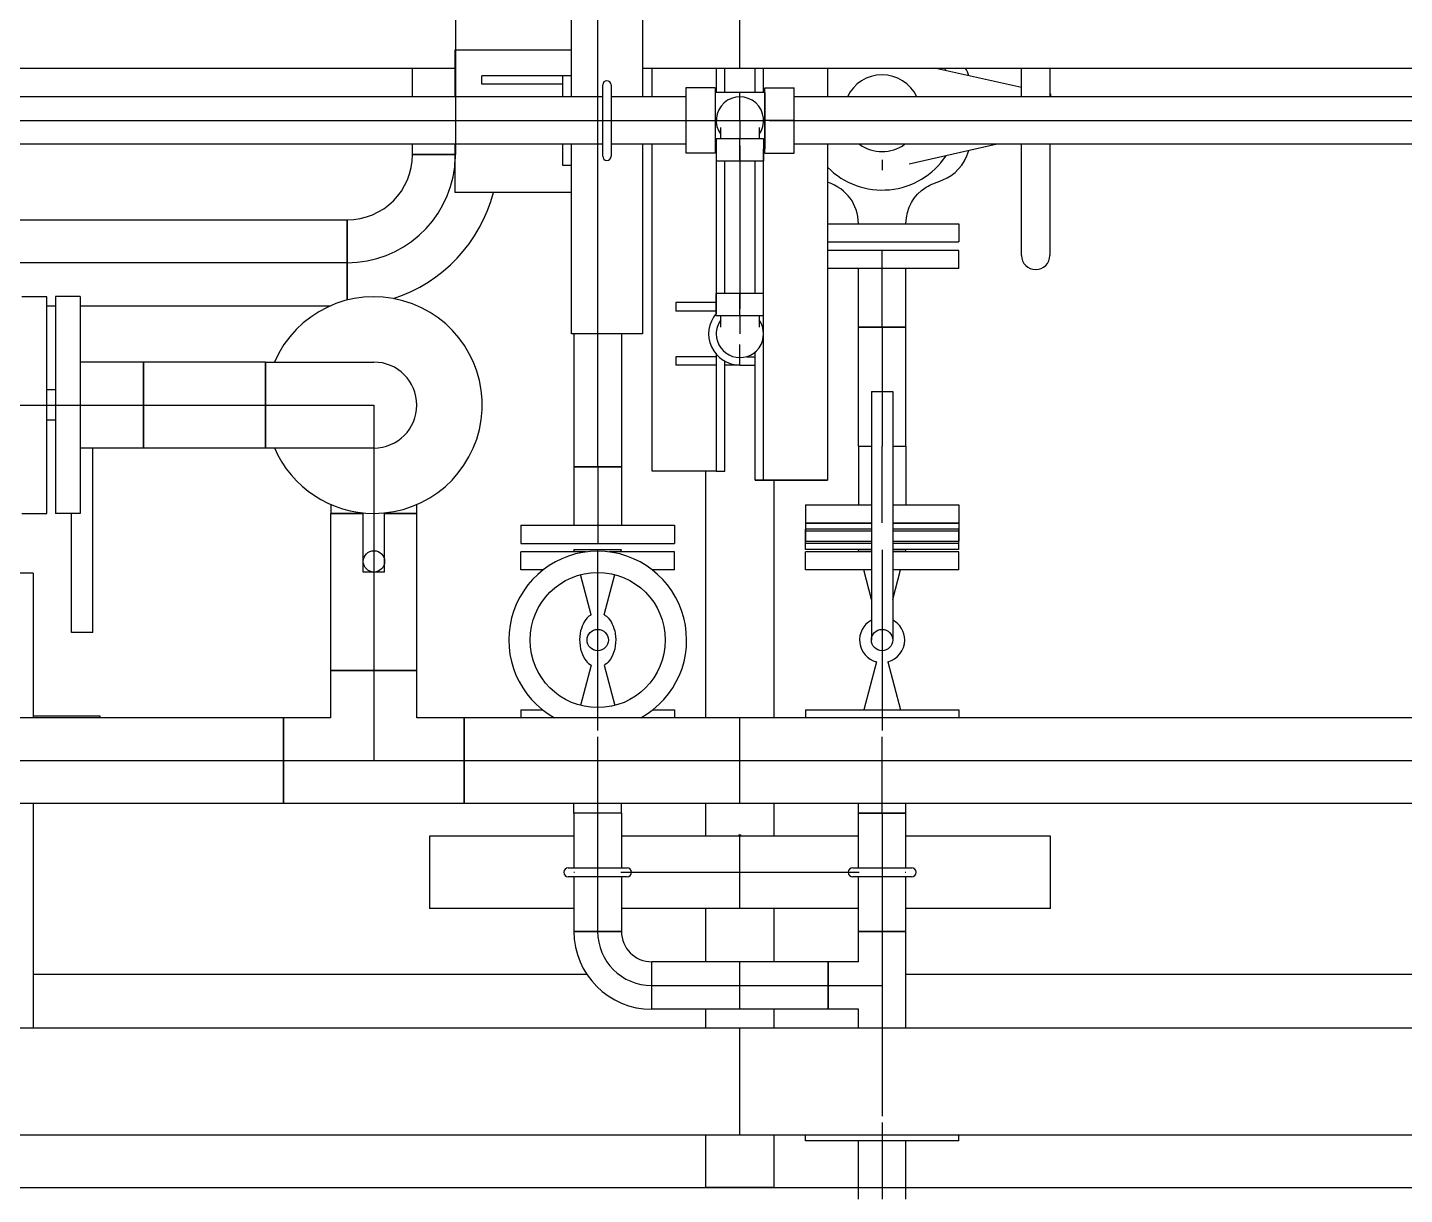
# Model space of a CAD drawing. Header units: inches. Extents: x 517790 to 538444, y 301815 to 302461.
# Drawn here: x 517887.718 to 517888.719, y 302345.551 to 302346.398 of the extents above; entities that cross this region are included whole.
import ezdxf

# ---------------------------------------------------------------- set-up
doc = ezdxf.new("R2010")
doc.units = ezdxf.units.IN
doc.header["$MEASUREMENT"] = 0
doc.layers.add('Layout', color=6, linetype='Continuous', lineweight=15)
doc.layers.add('硅胶总平面底图 工艺装置区', color=253, linetype='Continuous')

msp = doc.modelspace()

# ---------------------------------------------------------------- linework, layer by layer
at = {"layer": 'Layout', "color": 9, "lineweight": -3}
msp.add_arc((517885.3168, 302344.7463), 11.9999, 0, 86.22389, dxfattribs=at)
at = {"layer": '硅胶总平面底图 工艺装置区', "color": 253, "linetype": 'Continuous', "lineweight": -3}
for p, q in [((517888.1134, 302346.3479), (517888.1134, 302346.4857)), ((517888.1325, 302346.1757), (517888.1325, 302346.4857)), ((517888.165, 302346.4857), (517888.165, 302346.3479)), ((517888.0291, 302346.45), (517888.0291, 302346.3061)), ((517888.2358, 302346.3688), (517888.2358, 302346.4079)), ((517888.0286, 302346.3818), (517888.0286, 302346.3479)), ((517888.1134, 302346.3818), (517888.0286, 302346.3818)), ((517886.615, 302346.3688), (517888.0286, 302346.3688)), ((517887.998, 302346.3479), (517887.998, 302346.3688)), ((517888.1072, 302346.3632), (517888.0483, 302346.3632)), ((517888.0483, 302346.357), (517888.0483, 302346.3632)), ((517888.1072, 302346.3479), (517888.1072, 302346.3632)), ((517888.1072, 302346.357), (517888.1072, 302346.3632)), ((517888.1134, 302346.3632), (517888.1072, 302346.3632)), ((517888.1134, 302346.3479), (517888.1134, 302346.3632)), ((517888.165, 302346.3688), (517889.1848, 302346.3688)), ((517888.1721, 302346.3479), (517888.1721, 302346.3688)), ((517888.1721, 302346.3479), (517888.1721, 302346.3688)), ((517888.2186, 302346.3688), (517888.2186, 302346.3511)), ((517888.2186, 302346.3688), (517888.2186, 302346.3511)), ((517888.2248, 302346.3511), (517888.2248, 302346.3688)), ((517888.2248, 302346.3511), (517888.2248, 302346.3688)), ((517888.2468, 302346.3511), (517888.2468, 302346.3688)), ((517888.2468, 302346.3511), (517888.2468, 302346.3688)), ((517888.253, 302346.3511), (517888.253, 302346.3688)), ((517888.253, 302346.3511), (517888.253, 302346.3688)), ((517888.2995, 302346.3688), (517888.2995, 302346.3479)), ((517888.2995, 302346.3688), (517888.2995, 302346.3479)), ((517888.4404, 302346.3546), (517888.3771, 302346.3688)), ((517888.4404, 302346.3479), (517888.4404, 302346.3688)), ((517888.461, 302346.3688), (517888.461, 302346.3479)), ((517888.1072, 302346.357), (517888.0483, 302346.357)), ((517888.1361, 302346.3048), (517888.1361, 302346.3565)), ((517888.1423, 302346.3565), (517888.1423, 302346.3048)), ((517888.1964, 302346.3544), (517888.1964, 302346.3307)), ((517888.2178, 302346.3544), (517888.1964, 302346.3544)), ((517888.2178, 302346.3544), (517888.2178, 302346.3307)), ((517888.2539, 302346.3307), (517888.2539, 302346.3544)), ((517888.2539, 302346.3544), (517888.2752, 302346.3544)), ((517888.2752, 302346.3307), (517888.2752, 302346.3544)), ((517888.1361, 302346.3479), (517886.5923, 302346.3479)), ((517888.1964, 302346.3479), (517888.1423, 302346.3479)), ((517888.2538, 302346.3511), (517888.2178, 302346.3511)), ((517888.2358, 302346.3307), (517888.2358, 302346.3511)), ((517888.2538, 302346.3511), (517888.2538, 302346.3307)), ((517889.2075, 302346.3479), (517888.2752, 302346.3479)), ((517888.4618, 302346.3498), (517888.461, 302346.35)), ((517888.4618, 302346.3479), (517888.4618, 302346.3498)), ((517886.5923, 302346.3307), (517888.1361, 302346.3307)), ((517888.1361, 302346.3307), (517888.1423, 302346.3307)), ((517888.1423, 302346.3307), (517888.1964, 302346.3307)), ((517888.1964, 302346.3307), (517888.2145, 302346.3307)), ((517888.1964, 302346.3307), (517888.2145, 302346.3307)), ((517888.1964, 302346.3307), (517888.1964, 302346.3069)), ((517888.2145, 302346.3307), (517888.2178, 302346.3307)), ((517888.2178, 302346.3307), (517888.2186, 302346.3307)), ((517888.2178, 302346.3307), (517888.2178, 302346.3069)), ((517888.2186, 302346.3307), (517888.253, 302346.3307)), ((517888.2219, 302346.3177), (517888.2219, 302346.3257)), ((517888.2358, 302346.3307), (517888.2358, 302346.3177)), ((517888.2497, 302346.3257), (517888.2497, 302346.3177)), ((517888.253, 302346.3307), (517888.2538, 302346.3307)), ((517888.2539, 302346.3307), (517888.2538, 302346.3307)), ((517888.2538, 302346.3307), (517888.2538, 302346.3102)), ((517888.2571, 302346.3307), (517888.2539, 302346.3307)), ((517888.2539, 302346.3069), (517888.2539, 302346.3307)), ((517888.2752, 302346.3307), (517888.2571, 302346.3307)), ((517888.2571, 302346.3307), (517888.2752, 302346.3307)), ((517888.2752, 302346.3069), (517888.2752, 302346.3307)), ((517888.2752, 302346.3307), (517889.2075, 302346.3307)), ((517888.1361, 302346.3134), (517886.5923, 302346.3134)), ((517887.998, 302346.3061), (517887.998, 302346.3134)), ((517888.0286, 302346.3134), (517888.0286, 302346.2785)), ((517888.1072, 302346.2981), (517888.1072, 302346.3134)), ((517888.1134, 302346.2981), (517888.1134, 302346.3134)), ((517888.1134, 302346.1757), (517888.1134, 302346.3134)), ((517888.1964, 302346.3134), (517888.1423, 302346.3134)), ((517888.165, 302346.3134), (517888.165, 302346.1757)), ((517888.1721, 302346.0759), (517888.1721, 302346.3134)), ((517888.1721, 302346.0759), (517888.1721, 302346.3134)), ((517888.2186, 302346.3177), (517888.253, 302346.3177)), ((517888.2186, 302346.3177), (517888.2186, 302346.3013)), ((517888.2358, 302346.3126), (517888.2358, 302346.3177)), ((517888.2358, 302346.3177), (517888.2358, 302346.3177)), ((517888.2358, 302346.3013), (517888.2358, 302346.3126)), ((517888.2358, 302346.3126), (517888.2358, 302346.3013)), ((517888.253, 302346.3177), (517888.253, 302346.3013)), ((517889.2075, 302346.3134), (517888.2752, 302346.3134)), ((517888.2995, 302346.3134), (517888.2995, 302346.0695)), ((517888.2995, 302346.3134), (517888.2995, 302346.0695)), ((517888.4226, 302346.3134), (517888.3588, 302346.2991)), ((517888.4404, 302346.2327), (517888.4404, 302346.3134)), ((517888.461, 302346.3134), (517888.461, 302346.2327)), ((517887.998, 302346.3061), (517888.0286, 302346.3061)), ((517888.0286, 302346.3061), (517887.998, 302346.3061)), ((517888.0291, 302346.3061), (517888.0291, 302346.3061)), ((517888.0291, 302346.3061), (517888.0291, 302346.3061)), ((517888.2178, 302346.3069), (517888.1964, 302346.3069)), ((517888.2186, 302346.3102), (517888.2178, 302346.3102)), ((517888.2186, 302346.3102), (517888.2186, 302346.1905)), ((517888.2186, 302346.3102), (517888.2186, 302346.1905)), ((517888.253, 302346.0695), (517888.253, 302346.3102)), ((517888.253, 302346.0695), (517888.253, 302346.3102)), ((517888.2538, 302346.3102), (517888.253, 302346.3102)), ((517888.2539, 302346.3069), (517888.2752, 302346.3069)), ((517888.3391, 302346.3022), (517888.3391, 302346.2947)), ((517888.1134, 302346.2981), (517888.1072, 302346.2981)), ((517888.2186, 302346.3013), (517888.253, 302346.3013)), ((517888.2248, 302346.2051), (517888.2248, 302346.3013)), ((517888.2358, 302346.3013), (517888.2358, 302346.2051)), ((517888.2468, 302346.2051), (517888.2468, 302346.3013)), ((517888.1134, 302346.2785), (517888.0286, 302346.2785)), ((517886.6274, 302346.2585), (517887.9504, 302346.2585)), ((517887.9504, 302346.2003), (517887.9504, 302346.2585)), ((517887.9504, 302346.2585), (517887.9504, 302346.2003)), ((517888.2995, 302346.2556), (517888.3391, 302346.2556)), ((517888.3391, 302346.2556), (517888.3949, 302346.2556)), ((517888.3949, 302346.2556), (517888.3949, 302346.2425)), ((517888.2995, 302346.2425), (517888.3391, 302346.2425)), ((517888.3391, 302346.2425), (517888.3949, 302346.2425)), ((517888.3391, 302346.2363), (517888.2995, 302346.2363)), ((517888.3391, 302346.1806), (517888.3391, 302346.2363)), ((517888.3949, 302346.2363), (517888.3391, 302346.2363)), ((517888.3949, 302346.2231), (517888.3949, 302346.2363)), ((517887.9504, 302346.2273), (517887.5454, 302346.2273)), ((517887.9504, 302346.2273), (517887.9504, 302346.2273)), ((517887.9504, 302346.2273), (517887.9504, 302346.2273)), ((517888.3391, 302346.2231), (517888.2995, 302346.2231)), ((517888.3219, 302346.1806), (517888.3219, 302346.2231)), ((517888.3949, 302346.2231), (517888.3391, 302346.2231)), ((517888.3564, 302346.1806), (517888.3564, 302346.2231)), ((517887.7142, 302346.2028), (517887.7323, 302346.2028)), ((517887.7385, 302346.2028), (517887.7385, 302346.124)), ((517887.7566, 302346.2028), (517887.7385, 302346.2028)), ((517887.7566, 302346.2028), (517887.7566, 302346.124)), ((517888.253, 302346.2051), (517888.2186, 302346.2051)), ((517888.2186, 302346.1887), (517888.2186, 302346.2051)), ((517888.2358, 302346.2051), (517888.2358, 302346.1938)), ((517888.2358, 302346.1938), (517888.2358, 302346.2051)), ((517888.253, 302346.1887), (517888.253, 302346.2051)), ((517887.7323, 302346.1962), (517887.7385, 302346.1962)), ((517887.7566, 302346.1962), (517887.9384, 302346.1962)), ((517888.1893, 302346.1984), (517888.1893, 302346.1922)), ((517888.2186, 302346.1984), (517888.1893, 302346.1984)), ((517888.2186, 302346.1922), (517888.1893, 302346.1922)), ((517888.2358, 302346.1887), (517888.2358, 302346.1938)), ((517888.253, 302346.1887), (517888.2186, 302346.1887)), ((517888.2219, 302346.1807), (517888.2219, 302346.1887)), ((517888.2358, 302346.1887), (517888.2358, 302346.1887)), ((517888.2358, 302346.1887), (517888.2358, 302346.1757)), ((517888.2497, 302346.1887), (517888.2497, 302346.1807)), ((517888.165, 302346.1757), (517888.1134, 302346.1757)), ((517888.1152, 302346.1757), (517888.1152, 302346.0792)), ((517888.1325, 302346.0792), (517888.1325, 302346.1757)), ((517888.1497, 302346.1757), (517888.1497, 302346.0792)), ((517888.3391, 302346.1806), (517888.3219, 302346.1806)), ((517888.3219, 302346.1806), (517888.3564, 302346.1806)), ((517888.3219, 302346.0941), (517888.3219, 302346.1806)), ((517888.3564, 302346.1806), (517888.3391, 302346.1806)), ((517888.3391, 302346.1806), (517888.3391, 302346.1338)), ((517888.3564, 302346.0941), (517888.3564, 302346.1806)), ((517888.2358, 302346.1591), (517888.2358, 302346.1679)), ((517888.2468, 302346.0695), (517888.2468, 302346.1625)), ((517888.2468, 302346.0695), (517888.2468, 302346.1625)), ((517887.8025, 302346.1552), (517887.7566, 302346.1552)), ((517887.8025, 302346.0928), (517887.8025, 302346.1552)), ((517887.8911, 302346.1552), (517887.8025, 302346.1552)), ((517887.8025, 302346.1552), (517887.8025, 302346.124)), ((517887.8911, 302346.1552), (517887.8911, 302346.0928)), ((517887.8911, 302346.1552), (517887.9699, 302346.1552)), ((517887.8911, 302346.0928), (517887.8911, 302346.1552)), ((517888.1893, 302346.1591), (517888.1893, 302346.1529)), ((517888.2186, 302346.1591), (517888.1893, 302346.1591)), ((517888.2186, 302346.1529), (517888.1893, 302346.1529)), ((517888.2186, 302346.1608), (517888.2186, 302346.0759)), ((517888.2186, 302346.1608), (517888.2186, 302346.0759)), ((517888.2248, 302346.0759), (517888.2248, 302346.1558)), ((517888.2248, 302346.0759), (517888.2248, 302346.1558)), ((517888.2358, 302346.1529), (517888.2248, 302346.1529)), ((517888.2358, 302346.156), (517888.2358, 302346.1585)), ((517888.2358, 302346.1529), (517888.2358, 302346.156)), ((517888.2358, 302346.1529), (517888.2468, 302346.1529)), ((517888.2405, 302346.1591), (517888.2468, 302346.1591)), ((517887.7385, 302346.135), (517887.7323, 302346.135)), ((517888.3314, 302346.1338), (517888.3391, 302346.1338)), ((517888.3314, 302346.1338), (517888.3314, 302345.9533)), ((517888.3391, 302346.1338), (517888.3391, 302346.0941)), ((517888.3391, 302346.1338), (517888.3469, 302346.1338)), ((517888.3469, 302346.1338), (517888.3469, 302345.9533)), ((517887.6554, 302346.124), (517887.7385, 302346.124)), ((517887.7385, 302346.124), (517887.8025, 302346.124)), ((517887.7385, 302346.124), (517887.7385, 302346.0453)), ((517887.7566, 302346.124), (517887.7566, 302346.0453)), ((517887.8025, 302346.124), (517887.8911, 302346.124)), ((517887.8025, 302346.124), (517887.8025, 302346.0928)), ((517887.8911, 302346.124), (517887.8911, 302346.124)), ((517887.8911, 302346.124), (517887.8911, 302346.124)), ((517887.8911, 302346.124), (517887.9699, 302346.124)), ((517887.9699, 302346.124), (517887.9699, 302346.0453)), ((517887.7385, 302346.113), (517887.7323, 302346.113)), ((517887.8025, 302346.0928), (517887.7566, 302346.0928)), ((517887.7658, 302345.9587), (517887.7658, 302346.0928)), ((517887.8911, 302346.0928), (517887.8025, 302346.0928)), ((517887.9699, 302346.0928), (517887.8911, 302346.0928)), ((517888.3219, 302346.0941), (517888.3314, 302346.0941)), ((517888.3219, 302346.0941), (517888.3314, 302346.0941)), ((517888.3219, 302346.0941), (517888.3219, 302346.0516)), ((517888.3391, 302346.0385), (517888.3391, 302346.0941)), ((517888.3469, 302346.0941), (517888.3564, 302346.0941)), ((517888.3469, 302346.0941), (517888.3564, 302346.0941)), ((517888.3564, 302346.0941), (517888.3564, 302346.0516)), ((517888.1152, 302346.0792), (517888.1325, 302346.0792)), ((517888.1152, 302346.0792), (517888.1152, 302346.0367)), ((517888.1497, 302346.0792), (517888.1152, 302346.0792)), ((517888.1325, 302346.0792), (517888.1325, 302346.0235)), ((517888.1325, 302346.0792), (517888.1497, 302346.0792)), ((517888.1497, 302346.0792), (517888.1497, 302346.0367)), ((517888.2186, 302346.0759), (517888.1721, 302346.0759)), ((517888.2186, 302346.0759), (517888.1721, 302346.0759)), ((517888.211, 302345.8969), (517888.211, 302346.0759)), ((517888.2186, 302346.0759), (517888.2248, 302346.0759)), ((517888.2186, 302346.0759), (517888.2248, 302346.0759)), ((517888.2468, 302346.0695), (517888.253, 302346.0695)), ((517888.2468, 302346.0695), (517888.253, 302346.0695)), ((517888.2995, 302346.0695), (517888.2468, 302346.0695)), ((517888.2468, 302346.0695), (517888.2995, 302346.0695)), ((517888.2606, 302345.8969), (517888.2606, 302346.0695)), ((517887.9387, 302346.0517), (517887.9387, 302346.0453)), ((517888.001, 302346.0453), (517888.001, 302346.0517)), ((517888.2834, 302346.0516), (517888.3314, 302346.0516)), ((517888.2834, 302346.0516), (517888.2834, 302346.0385)), ((517888.3469, 302346.0516), (517888.3949, 302346.0516)), ((517888.3949, 302346.0516), (517888.3949, 302346.0385)), ((517887.7142, 302346.0453), (517887.7323, 302346.0453)), ((517887.7566, 302346.0453), (517887.7385, 302346.0453)), ((517887.7503, 302345.9587), (517887.7503, 302346.0453)), ((517887.9387, 302346.0453), (517887.9621, 302346.0453)), ((517887.9387, 302345.9313), (517887.9387, 302346.0453)), ((517887.9621, 302346.0453), (517887.9387, 302346.0453)), ((517887.9621, 302346.0026), (517887.9621, 302346.0457)), ((517887.9699, 302346.0453), (517887.9699, 302346.0026)), ((517887.9699, 302346.0453), (517887.9699, 302346.0453)), ((517887.9699, 302346.0453), (517887.9699, 302346.0453)), ((517887.9776, 302346.0026), (517887.9776, 302346.0457)), ((517887.9776, 302346.0453), (517888.001, 302346.0453)), ((517888.001, 302346.0453), (517887.9776, 302346.0453)), ((517888.001, 302345.9313), (517888.001, 302346.0453)), ((517888.0767, 302346.0367), (517888.1325, 302346.0367)), ((517888.0767, 302346.0367), (517888.0767, 302346.0235)), ((517888.1325, 302346.0367), (517888.1882, 302346.0367)), ((517888.1882, 302346.0367), (517888.1882, 302346.0235)), ((517888.2834, 302346.0385), (517888.3314, 302346.0385)), ((517888.2834, 302346.0383), (517888.3314, 302346.0383)), ((517888.2834, 302346.0383), (517888.2834, 302346.0251)), ((517888.3314, 302346.0339), (517888.2834, 302346.0339)), ((517888.2834, 302346.0235), (517888.2834, 302346.0339)), ((517888.3314, 302346.0323), (517888.2834, 302346.0323)), ((517888.2834, 302346.0191), (517888.2834, 302346.0323)), ((517888.3469, 302346.0385), (517888.3949, 302346.0385)), ((517888.3469, 302346.0383), (517888.3949, 302346.0383)), ((517888.3949, 302346.0339), (517888.3469, 302346.0339)), ((517888.3949, 302346.0323), (517888.3469, 302346.0323)), ((517888.3949, 302346.0383), (517888.3949, 302346.0251)), ((517888.3949, 302346.0235), (517888.3949, 302346.0339)), ((517888.3949, 302346.0191), (517888.3949, 302346.0323)), ((517888.0767, 302346.0235), (517888.1325, 302346.0235)), ((517888.1325, 302346.0235), (517888.1882, 302346.0235)), ((517888.2834, 302346.0251), (517888.3314, 302346.0251)), ((517888.3314, 302346.0235), (517888.2834, 302346.0235)), ((517888.3469, 302346.0251), (517888.3949, 302346.0251)), ((517888.3949, 302346.0235), (517888.3469, 302346.0235)), ((517888.1241, 302346.0174), (517888.0767, 302346.0174)), ((517888.0767, 302346.0042), (517888.0767, 302346.0174)), ((517888.1325, 302346.0189), (517888.1152, 302346.0189)), ((517888.1156, 302346.0174), (517888.1152, 302346.0189)), ((517888.1325, 302345.8969), (517888.1325, 302346.0189)), ((517888.1497, 302346.0189), (517888.1325, 302346.0189)), ((517888.1882, 302346.0174), (517888.1408, 302346.0174)), ((517888.1493, 302346.0174), (517888.1497, 302346.0189)), ((517888.1882, 302346.0042), (517888.1882, 302346.0174)), ((517888.3314, 302346.0191), (517888.2834, 302346.0191)), ((517888.3314, 302346.0174), (517888.2834, 302346.0174)), ((517888.2834, 302346.0042), (517888.2834, 302346.0174)), ((517888.3314, 302346.0189), (517888.3219, 302346.0189)), ((517888.3223, 302346.0174), (517888.3219, 302346.0189)), ((517888.3391, 302346.0189), (517888.3391, 302345.8969)), ((517888.3949, 302346.0191), (517888.3469, 302346.0191)), ((517888.3564, 302346.0189), (517888.3469, 302346.0189)), ((517888.3949, 302346.0174), (517888.3469, 302346.0174)), ((517888.356, 302346.0174), (517888.3564, 302346.0189)), ((517888.3949, 302346.0042), (517888.3949, 302346.0174)), ((517887.7224, 302346.0018), (517887.6699, 302346.0018)), ((517887.7224, 302346.0018), (517887.7224, 302345.8969)), ((517887.9699, 302346.0026), (517887.9621, 302346.0026)), ((517887.9776, 302346.0026), (517887.9699, 302346.0026)), ((517887.9699, 302346.0026), (517887.9699, 302345.9313)), ((517888.0927, 302346.0042), (517888.0767, 302346.0042)), ((517888.1882, 302346.0042), (517888.1723, 302346.0042)), ((517888.3314, 302346.0042), (517888.2834, 302346.0042)), ((517888.3314, 302345.9828), (517888.3258, 302346.0042)), ((517888.3949, 302346.0042), (517888.3469, 302346.0042)), ((517888.3469, 302345.9828), (517888.3525, 302346.0042)), ((517888.1277, 302345.9716), (517888.12, 302346.0008)), ((517888.1373, 302345.9716), (517888.145, 302346.0008)), ((517887.758, 302345.9587), (517887.7503, 302345.9587)), ((517887.7658, 302345.9587), (517887.758, 302345.9587)), ((517888.001, 302345.9313), (517887.9387, 302345.9313)), ((517887.9387, 302345.8969), (517887.9387, 302345.9313)), ((517887.9387, 302345.9313), (517888.001, 302345.9313)), ((517887.9699, 302345.9313), (517887.9699, 302345.9313)), ((517887.9699, 302345.9313), (517887.9699, 302345.8657)), ((517888.001, 302345.8969), (517888.001, 302345.9313)), ((517888.1277, 302345.935), (517888.12, 302345.9058)), ((517888.1373, 302345.935), (517888.145, 302345.9058)), ((517888.335, 302345.9375), (517888.3258, 302345.9025)), ((517888.3433, 302345.9375), (517888.3525, 302345.9025)), ((517888.0767, 302345.9025), (517888.0927, 302345.9025)), ((517888.0767, 302345.9025), (517888.0767, 302345.8969)), ((517888.1723, 302345.9025), (517888.1882, 302345.9025)), ((517888.1882, 302345.9025), (517888.1882, 302345.8969)), ((517888.2834, 302345.9025), (517888.3391, 302345.9025)), ((517888.2834, 302345.9025), (517888.2834, 302345.8969)), ((517888.3391, 302345.9025), (517888.3949, 302345.9025)), ((517888.3949, 302345.9025), (517888.3949, 302345.8969)), ((517887.9042, 302345.8969), (517887.6992, 302345.8969)), ((517887.7224, 302345.8982), (517887.7708, 302345.8982)), ((517887.7708, 302345.8982), (517887.7708, 302345.8969)), ((517887.9042, 302345.8345), (517887.9042, 302345.8969)), ((517887.9043, 302345.8969), (517887.9043, 302345.8345)), ((517887.9387, 302345.8969), (517887.9043, 302345.8969)), ((517888.0355, 302345.8969), (517888.001, 302345.8969)), ((517888.0355, 302345.8969), (517888.0355, 302345.8345)), ((517888.0355, 302345.8345), (517888.0355, 302345.8969)), ((517889.2886, 302345.8969), (517888.0355, 302345.8969)), ((517888.1325, 302345.8877), (517888.1325, 302345.8969)), ((517888.2358, 302345.8345), (517888.2358, 302345.8969)), ((517888.3391, 302345.8969), (517888.3391, 302345.8877)), ((517888.1325, 302345.8345), (517888.1325, 302345.8831)), ((517888.3391, 302345.8345), (517888.3391, 302345.8831)), ((517887.6992, 302345.8657), (517887.9042, 302345.8657)), ((517887.9042, 302345.8657), (517887.9043, 302345.8657)), ((517887.9043, 302345.8657), (517888.0355, 302345.8657)), ((517888.0355, 302345.8657), (517888.0355, 302345.8657)), ((517888.0355, 302345.8657), (517888.0355, 302345.8657)), ((517888.0355, 302345.8657), (517889.2886, 302345.8657)), ((517887.9042, 302345.8345), (517887.6992, 302345.8345)), ((517887.7224, 302345.8345), (517887.7224, 302345.6715)), ((517888.0355, 302345.8345), (517887.9043, 302345.8345)), ((517889.2886, 302345.8345), (517888.0355, 302345.8345)), ((517888.1152, 302345.8275), (517888.1152, 302345.8345)), ((517888.1325, 302345.8275), (517888.1325, 302345.8345)), ((517888.1497, 302345.8275), (517888.1497, 302345.8345)), ((517888.211, 302345.8108), (517888.211, 302345.8345)), ((517888.2606, 302345.8108), (517888.2606, 302345.8345)), ((517888.3219, 302345.8275), (517888.3219, 302345.8345)), ((517888.3391, 302345.8275), (517888.3391, 302345.8345)), ((517888.3564, 302345.8275), (517888.3564, 302345.8345)), ((517888.1325, 302345.8275), (517888.1152, 302345.8275)), ((517888.1497, 302345.8275), (517888.1152, 302345.8275)), ((517888.1152, 302345.8275), (517888.1152, 302345.7879)), ((517888.1497, 302345.8275), (517888.1325, 302345.8275)), ((517888.1325, 302345.7879), (517888.1325, 302345.8275)), ((517888.1497, 302345.8275), (517888.1497, 302345.7879)), ((517888.3219, 302345.8275), (517888.3564, 302345.8275)), ((517888.3219, 302345.7879), (517888.3219, 302345.8275)), ((517888.3391, 302345.8275), (517888.3219, 302345.8275)), ((517888.3391, 302345.8275), (517888.3391, 302345.7879)), ((517888.3564, 302345.8275), (517888.3391, 302345.8275)), ((517888.3564, 302345.7879), (517888.3564, 302345.8275)), ((517888.2358, 302345.7583), (517888.2358, 302345.8119)), ((517888.0102, 302345.8108), (517888.0102, 302345.7583)), ((517888.1152, 302345.8108), (517888.0102, 302345.8108)), ((517888.3219, 302345.8108), (517888.1497, 302345.8108)), ((517888.4614, 302345.8108), (517888.3564, 302345.8108)), ((517888.4614, 302345.7583), (517888.4614, 302345.8108)), ((517888.1111, 302345.7879), (517888.1538, 302345.7879)), ((517888.1538, 302345.7813), (517888.1111, 302345.7813)), ((517888.1152, 302345.7846), (517888.1157, 302345.7846)), ((517888.1152, 302345.7846), (517888.1157, 302345.7846)), ((517888.1152, 302345.7813), (517888.1152, 302345.7417)), ((517888.1325, 302345.7813), (517888.1325, 302345.7879)), ((517888.1325, 302345.7417), (517888.1325, 302345.7813)), ((517888.1492, 302345.7846), (517888.3224, 302345.7846)), ((517888.1492, 302345.7846), (517888.1497, 302345.7846)), ((517888.1497, 302345.7813), (517888.1497, 302345.7417)), ((517888.3178, 302345.7879), (517888.3605, 302345.7879)), ((517888.3605, 302345.7813), (517888.3178, 302345.7813)), ((517888.3219, 302345.7846), (517888.3224, 302345.7846)), ((517888.3219, 302345.7417), (517888.3219, 302345.7813)), ((517888.3391, 302345.7879), (517888.3391, 302345.7813)), ((517888.3391, 302345.7813), (517888.3391, 302345.7417)), ((517888.3559, 302345.7846), (517888.3564, 302345.7846)), ((517888.3559, 302345.7846), (517888.3564, 302345.7846)), ((517888.3564, 302345.7417), (517888.3564, 302345.7813)), ((517888.1152, 302345.7583), (517888.0102, 302345.7583)), ((517888.3219, 302345.7583), (517888.1497, 302345.7583)), ((517888.211, 302345.7196), (517888.211, 302345.7583)), ((517888.2606, 302345.7196), (517888.2606, 302345.7583)), ((517888.4614, 302345.7583), (517888.3564, 302345.7583)), ((517888.1497, 302345.7417), (517888.1152, 302345.7417)), ((517888.1152, 302345.7417), (517888.1497, 302345.7417)), ((517888.1325, 302345.7417), (517888.1325, 302345.7417)), ((517888.1325, 302345.7417), (517888.1325, 302345.7417)), ((517888.3564, 302345.7417), (517888.3219, 302345.7417)), ((517888.3219, 302345.7196), (517888.3219, 302345.7417)), ((517888.3219, 302345.7417), (517888.3564, 302345.7417)), ((517888.3391, 302345.7417), (517888.3391, 302345.7417)), ((517888.3391, 302345.7417), (517888.3391, 302345.6715)), ((517888.3564, 302345.6715), (517888.3564, 302345.7417)), ((517888.1718, 302345.6851), (517888.1718, 302345.7196)), ((517888.2998, 302345.7196), (517888.1718, 302345.7196)), ((517888.1718, 302345.6851), (517888.1718, 302345.7196)), ((517888.2358, 302345.6851), (517888.2358, 302345.7196)), ((517888.2998, 302345.7196), (517888.2998, 302345.7024)), ((517888.3219, 302345.7196), (517888.2998, 302345.7196)), ((517888.2998, 302345.6851), (517888.2998, 302345.7196)), ((517887.7224, 302345.7107), (517888.1245, 302345.7107)), ((517888.1718, 302345.7024), (517888.2998, 302345.7024)), ((517888.1718, 302345.7024), (517888.1718, 302345.7024)), ((517888.1718, 302345.7024), (517888.1718, 302345.7024)), ((517888.2998, 302345.7107), (517888.2998, 302345.7107)), ((517888.2998, 302345.7024), (517888.3391, 302345.7024)), ((517888.2998, 302345.7024), (517888.2998, 302345.7024)), ((517888.2998, 302345.7024), (517888.2998, 302345.6851)), ((517888.3564, 302345.7107), (517889.3551, 302345.7107)), ((517888.2998, 302345.6851), (517888.1718, 302345.6851)), ((517888.211, 302345.6715), (517888.211, 302345.6851)), ((517888.2606, 302345.6715), (517888.2606, 302345.6851)), ((517888.3219, 302345.6851), (517888.2998, 302345.6851)), ((517888.3219, 302345.6715), (517888.3219, 302345.6851)), ((517886.4449, 302345.6715), (517890.7419, 302345.6715)), ((517888.2358, 302345.594), (517888.2358, 302345.6715)), ((517888.3391, 302345.6715), (517888.3391, 302345.663)), ((517888.3391, 302345.663), (517888.3391, 302345.663)), ((517888.3391, 302345.663), (517888.3391, 302345.663)), ((517888.3391, 302345.663), (517888.3391, 302345.6074)), ((517888.3391, 302345.6028), (517888.3391, 302345.594)), ((517886.4449, 302345.594), (517890.7419, 302345.594)), ((517888.211, 302345.5557), (517888.211, 302345.594)), ((517888.2606, 302345.5557), (517888.2606, 302345.594)), ((517888.2834, 302345.5896), (517888.2834, 302345.594)), ((517888.3391, 302345.594), (517888.3391, 302345.5471)), ((517888.3949, 302345.5896), (517888.3949, 302345.594)), ((517888.3391, 302345.5896), (517888.2834, 302345.5896)), ((517888.3219, 302345.5471), (517888.3219, 302345.5896)), ((517888.3949, 302345.5896), (517888.3391, 302345.5896)), ((517888.3564, 302345.5471), (517888.3564, 302345.5896)), ((517887.6331, 302345.5557), (517888.3219, 302345.5557)), ((517888.2606, 302345.5557), (517888.211, 302345.5557)), ((517888.3219, 302345.5557), (517888.3564, 302345.5557)), ((517888.3564, 302345.5557), (517889.3551, 302345.5557))]:
    msp.add_line(p, q, dxfattribs=at)
for centre, radius in [((517887.9699, 302346.0104), 0.00775), ((517888.1325, 302345.9533), 0.0491), ((517888.1325, 302345.9533), 0.00775), ((517888.3391, 302345.9533), 0.00775)]:
    msp.add_circle(centre, radius, dxfattribs=at)
for centre, radius, start, end in [((517888.3391, 302346.336), 0.0279, 25.3356, 154.6644), ((517888.3391, 302346.336), 0.0558, 33.652, 36.0293), ((517888.1392, 302346.3565), 0.0031, 0, 180), ((517888.2358, 302346.3307), 0.0172, 324.014, 215.986), ((517888.3391, 302346.336), 0.0279, 234.0692, 305.9308), ((517887.9504, 302346.3061), 0.0476, 270, 0), ((517887.9504, 302346.3061), 0.0787, 353.4328, 0), ((517888.1392, 302346.3048), 0.0031, 180, 0), ((517888.3391, 302346.336), 0.0558, 224.7504, 326.348), ((517887.9504, 302346.3061), 0.0787, 270, 353.4328), ((517887.9504, 302346.3061), 0.1099, 287.8351, 345.4616), ((517888.4507, 302346.2327), 0.0103, 180, 0), ((517887.9699, 302346.124), 0.0787, 270, 156.682), ((517888.2358, 302346.1757), 0.0227, 139.1327, 270), ((517888.2358, 302346.1757), 0.0172, 180, 35.986), ((517888.2358, 302346.1757), 0.0172, 144.014, 180), ((517887.9699, 302346.124), 0.0312, 270, 90), ((517887.9699, 302346.124), 0.0312, 0, 89.9999), ((517887.9699, 302346.124), 0.0312, 270.0001, 0), ((517887.9699, 302346.124), 0.0787, 203.318, 270), ((517888.1325, 302345.9533), 0.0646, 90, 240.9618), ((517888.1325, 302345.9533), 0.0646, 299.0382, 90), ((517888.3391, 302345.9533), 0.0164, 118.1929, 255.2649), ((517888.3391, 302345.9533), 0.0164, 0, 61.8071), ((517888.3391, 302345.9533), 0.0164, 284.7351, 0), ((517888.2358, 302345.8108), 0.00103, 0, 180), ((517888.1111, 302345.7846), 0.00328, 90, 270), ((517888.1538, 302345.7846), 0.00328, 270, 90), ((517888.3178, 302345.7846), 0.00328, 90, 270), ((517888.3605, 302345.7846), 0.00328, 270, 90), ((517888.1718, 302345.7417), 0.0566, 180, 270), ((517888.1718, 302345.7417), 0.0394, 180, 270), ((517888.1718, 302345.7417), 0.0221, 180, 270)]:
    msp.add_arc(centre, radius, start, end, dxfattribs=at)
for major_axis, start_param, end_param in [((0, 0.0787), 4.712389, 6.283185), ((0, -0.0787), 0, 1.570796)]:
    msp.add_ellipse((517887.7323, 302346.124), major_axis=major_axis, ratio=0.000161, start_param=start_param, end_param=end_param, dxfattribs=at)
for points in [[(517888.4022, 302346.3632), (517888.4015, 302346.3652), (517888.4007, 302346.3671), (517888.3998, 302346.3688)], [(517888.3219, 302346.2556), (517888.3214, 302346.2703), (517888.3139, 302346.2804), (517888.2995, 302346.286)]]:
    msp.add_open_spline(points, degree=3, dxfattribs=at)
for points, knots in [([(517888.3564, 302346.2556), (517888.3568, 302346.2675), (517888.3617, 302346.2763), (517888.3711, 302346.2822), (517888.3746, 302346.2844), (517888.3788, 302346.2858), (517888.3831, 302346.2875), (517888.3921, 302346.2911), (517888.3985, 302346.2982), (517888.4022, 302346.3088)], [0.0080426, 0.0080426, 0.0080426, 0.0080426, 0.1926772, 0.1926772, 0.1926772, 0.2594087, 0.2594087, 0.2594087, 0.4016159, 0.4016159, 0.4016159, 0.4016159]), ([(517888.1277, 302345.9716), (517888.1274, 302345.9715), (517888.1271, 302345.9713), (517888.1269, 302345.9711), (517888.1259, 302345.9704), (517888.1249, 302345.9695), (517888.124, 302345.9684), (517888.1229, 302345.967), (517888.122, 302345.9654), (517888.1213, 302345.9635), (517888.1203, 302345.9613), (517888.1197, 302345.9587), (517888.1195, 302345.956), (517888.1192, 302345.953), (517888.1194, 302345.9498), (517888.1201, 302345.9468), (517888.1207, 302345.944), (517888.1218, 302345.9415), (517888.1232, 302345.9394), (517888.1243, 302345.9378), (517888.1255, 302345.9364), (517888.1269, 302345.9355), (517888.1272, 302345.9353), (517888.1274, 302345.9352), (517888.1277, 302345.935)], [0.375756, 0.375756, 0.375756, 0.375756, 0.43862, 0.43862, 0.43862, 0.70005, 0.70005, 0.70005, 1.024067, 1.024067, 1.024067, 1.43199, 1.43199, 1.43199, 1.906884, 1.906884, 1.906884, 2.35788, 2.35788, 2.35788, 2.704097, 2.704097, 2.704097, 2.765837, 2.765837, 2.765837, 2.765837]), ([(517888.1373, 302345.9716), (517888.1375, 302345.9715), (517888.1378, 302345.9713), (517888.138, 302345.9711), (517888.1391, 302345.9704), (517888.1401, 302345.9695), (517888.1409, 302345.9684), (517888.142, 302345.967), (517888.1429, 302345.9654), (517888.1437, 302345.9635), (517888.1446, 302345.9613), (517888.1452, 302345.9587), (517888.1455, 302345.956), (517888.1458, 302345.953), (517888.1455, 302345.9498), (517888.1449, 302345.9468), (517888.1442, 302345.944), (517888.1431, 302345.9415), (517888.1417, 302345.9394), (517888.1407, 302345.9378), (517888.1394, 302345.9364), (517888.138, 302345.9355), (517888.1378, 302345.9353), (517888.1375, 302345.9352), (517888.1373, 302345.935)], [0.375756, 0.375756, 0.375756, 0.375756, 0.43862, 0.43862, 0.43862, 0.70005, 0.70005, 0.70005, 1.024067, 1.024067, 1.024067, 1.43199, 1.43199, 1.43199, 1.906884, 1.906884, 1.906884, 2.35788, 2.35788, 2.35788, 2.704097, 2.704097, 2.704097, 2.765837, 2.765837, 2.765837, 2.765837])]:
    msp.add_open_spline(points, degree=3, knots=knots, dxfattribs=at)

doc.saveas('drawing.dxf')
